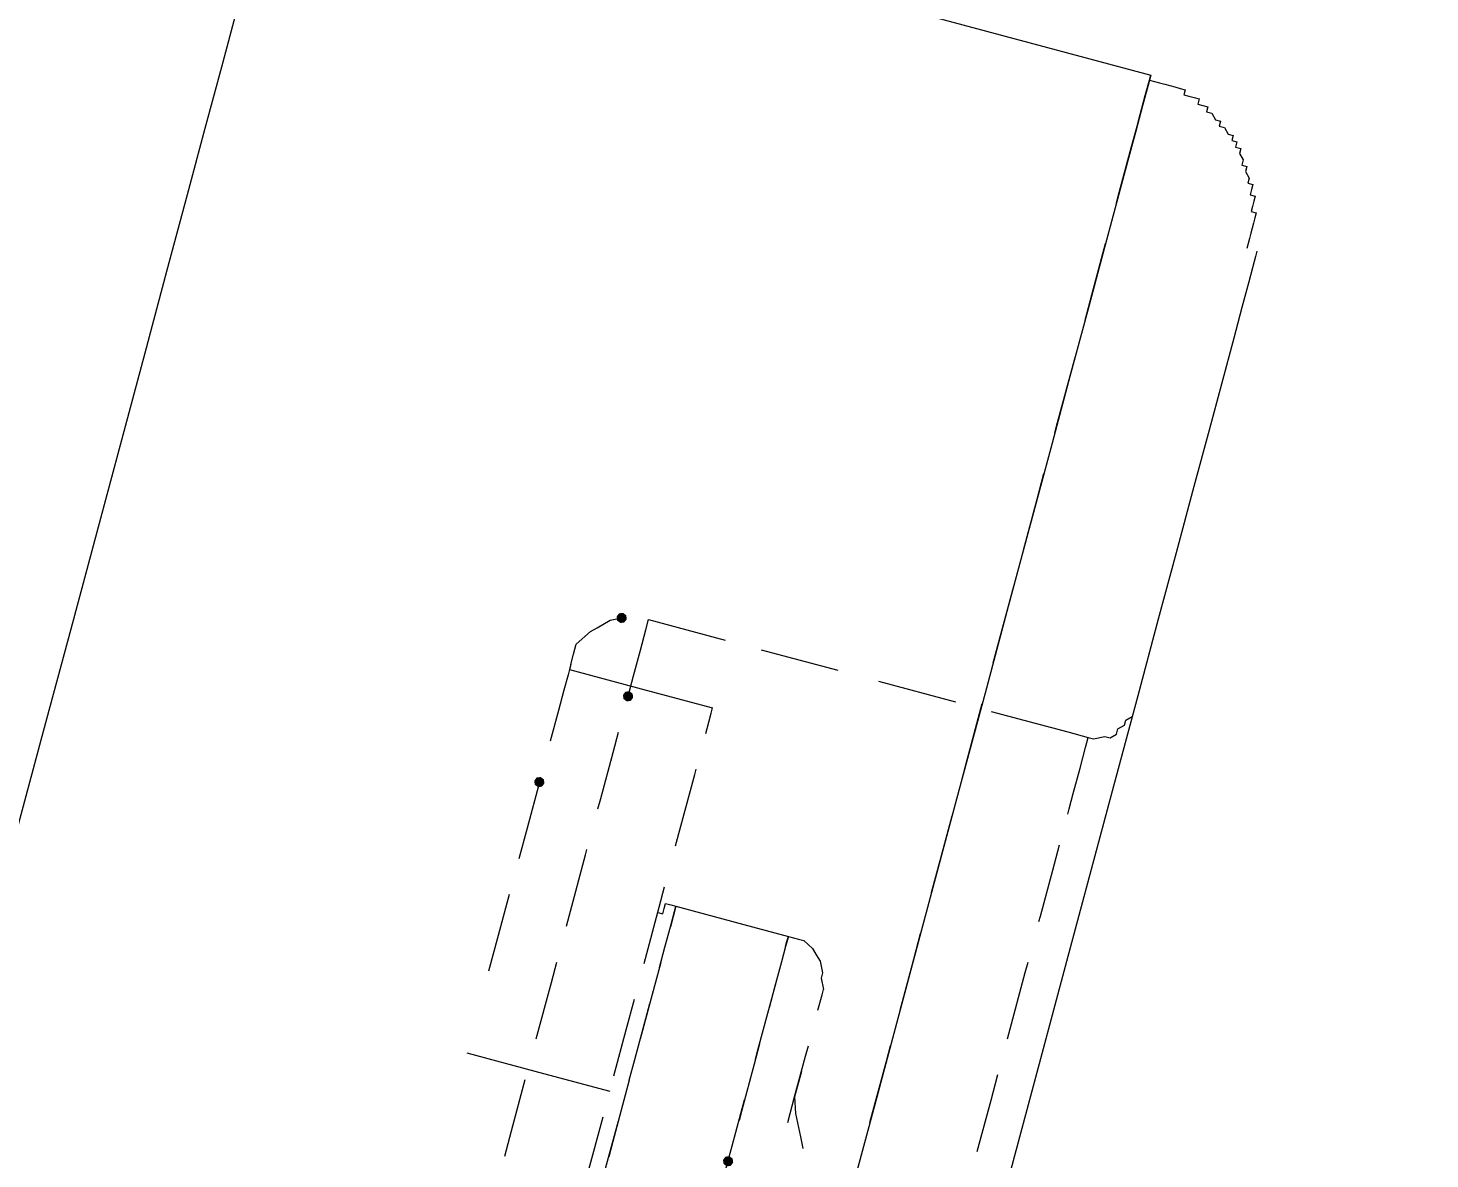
# Model space of a CAD drawing. Header units: millimetres. Extents: x 89051 to 218395, y -330386 to -125649.
# Drawn here: x 98632.89 to 98664.94, y -134364.03 to -134338.16 of the extents above; entities that cross this region are included whole.
import ezdxf

# ---------------------------------------------------------------- set-up
doc = ezdxf.new("R2010")
doc.units = ezdxf.units.MM
doc.header["$LTSCALE"] = 13
doc.layers.add('C00-00-00', color=7, linetype='Continuous')
doc.layers.add('标注、文本', color=3, linetype='Continuous', lineweight=25)
doc.styles.get("Standard").update_dxf_attribs({"font": 'gbenor.shx', "bigfont": 'gbcbig.shx'})
doc.dimstyles.new('1-15', dxfattribs={"dimscale": 20, "dimtxt": 3.5, "dimasz": 2, "dimexe": 1.5, "dimexo": 0.5, "dimgap": 0.5, "dimtad": 1, "dimtoh": 1, "dimdec": 1, "dimdsep": 46, "dimtxsty": 'Standard', "dimcen": 2.5, "dimclrd": 3, "dimclre": 3, "dimclrt": 3, "dimadec": 0, "dimazin": 2, "dimtfac": 1, "dimtdec": 1, "dimtmove": 0, "dimatfit": 2, "dimfxl": 1, "dimarcsym": 0})

# ---------------------------------------------------------------- blocks, each defined once
blk = doc.blocks.new('225635')
at = {"layer": 'C00-00-00'}
h = blk.add_hatch(color=256, dxfattribs=at)
h.dxf.hatch_style = 2
h.paths.add_polyline_path([(72471.327, -125586.502), (72471.241, -125586.538), (72471.206, -125586.623), (72471.241, -125586.708), (72471.327, -125586.744), (72471.412, -125586.708), (72471.448, -125586.623), (72471.412, -125586.538)])
h = blk.add_hatch(color=256, dxfattribs=at)
h.dxf.hatch_style = 2
h.paths.add_polyline_path([(72471.932, -125588.196), (72471.846, -125588.232), (72471.811, -125588.317), (72471.846, -125588.403), (72471.932, -125588.438), (72472.017, -125588.403), (72472.053, -125588.317), (72472.017, -125588.232)])
h = blk.add_hatch(color=256, dxfattribs=at)
h.dxf.hatch_style = 2
h.paths.add_polyline_path([(72470.48, -125590.616), (72470.394, -125590.652), (72470.359, -125590.737), (72470.394, -125590.823), (72470.48, -125590.858), (72470.565, -125590.823), (72470.601, -125590.737), (72470.565, -125590.652)])
h = blk.add_hatch(color=256, dxfattribs=at)
h.dxf.hatch_style = 2
h.paths.add_polyline_path([(72476.893, -125597.877), (72476.808, -125597.912), (72476.772, -125597.998), (72476.808, -125598.083), (72476.893, -125598.119), (72476.979, -125598.083), (72477.014, -125597.998), (72476.979, -125597.912)])
at = {"layer": 'C00-00-00', "lineweight": 15}
for points in [[(72459.226, -125571.497), (72479.797, -125571.497)], [(72459.226, -125571.497), (72459.226, -125571.739), (72459.226, -125572.102), (72459.226, -125572.707), (72459.226, -125573.433), (72459.226, -125574.401), (72459.226, -125575.49), (72459.226, -125576.821), (72459.226, -125578.273), (72459.226, -125579.847), (72459.226, -125581.662), (72459.226, -125583.598), (72459.226, -125585.655), (72459.226, -125587.833), (72459.226, -125590.132), (72459.226, -125592.552), (72459.226, -125594.972), (72459.226, -125597.635), (72459.226, -125600.176), (72459.226, -125602.959), (72459.226, -125605.621), (72459.226, -125608.404), (72459.226, -125611.188)], [(72479.797, -125571.618), (72479.797, -125571.497)], [(72479.797, -125571.497), (72479.797, -125571.618), (72479.918, -125571.618), (72480.039, -125571.618), (72480.16, -125571.618), (72480.281, -125571.618), (72480.402, -125571.618), (72480.523, -125571.618), (72480.644, -125571.618), (72480.644, -125571.739), (72480.765, -125571.739), (72480.886, -125571.739), (72481.007, -125571.739), (72481.007, -125571.86), (72481.128, -125571.86), (72481.249, -125571.86), (72481.249, -125571.981), (72481.37, -125571.981), (72481.491, -125572.102), (72481.612, -125572.102), (72481.612, -125572.223), (72481.733, -125572.223), (72481.854, -125572.344), (72481.975, -125572.344), (72481.975, -125572.465), (72482.097, -125572.465), (72482.097, -125572.586), (72482.218, -125572.586), (72482.218, -125572.707), (72482.339, -125572.828), (72482.339, -125572.949), (72482.46, -125572.949), (72482.46, -125573.07), (72482.581, -125573.191), (72482.581, -125573.312), (72482.702, -125573.312), (72482.702, -125573.433), (72482.702, -125573.554), (72482.823, -125573.554), (72482.823, -125573.675), (72482.823, -125573.796), (72482.823, -125573.917), (72482.944, -125573.917), (72482.944, -125574.038), (72482.944, -125574.159), (72482.944, -125574.28), (72482.944, -125574.401), (72482.944, -125574.522), (72482.944, -125574.643), (72482.944, -125574.764)], [(72479.797, -125571.497), (72479.797, -125571.739), (72479.797, -125572.223), (72479.797, -125572.828), (72479.797, -125573.554), (72479.797, -125574.643), (72479.797, -125575.732), (72479.797, -125577.063), (72479.797, -125578.636), (72479.797, -125580.331), (72479.797, -125582.146), (72479.797, -125584.082), (72479.797, -125586.139), (72479.797, -125588.438), (72479.797, -125590.737), (72479.797, -125593.157), (72479.797, -125595.699), (72479.797, -125598.361), (72479.797, -125601.023)], [(72479.797, -125571.981), (72479.797, -125571.618)], [(72479.797, -125572.586), (72479.797, -125571.981)], [(72479.797, -125572.707), (72479.797, -125572.586)], [(72479.797, -125573.312), (72479.797, -125572.707)], [(72479.797, -125574.28), (72479.797, -125573.312)], [(72479.797, -125574.522), (72479.797, -125574.28)], [(72483.186, -125574.764), (72483.186, -125574.885), (72483.186, -125575.006), (72483.186, -125575.49), (72483.186, -125576.095), (72483.186, -125576.821), (72483.186, -125577.91), (72483.186, -125578.999), (72483.186, -125580.331), (72483.186, -125581.904), (72483.186, -125583.477), (72483.186, -125585.292), (72483.186, -125587.228), (72483.186, -125589.406), (72483.186, -125591.584), (72483.186, -125593.883), (72483.186, -125596.183), (72483.186, -125598.724), (72483.186, -125601.265)], [(72479.797, -125576.7), (72479.797, -125575.49)], [(72479.797, -125577.305), (72479.797, -125576.7)], [(72479.797, -125579.726), (72479.797, -125578.152)], [(72479.797, -125579.968), (72479.797, -125579.726)], [(72479.797, -125581.541), (72479.797, -125580.936)], [(72479.797, -125582.751), (72479.797, -125581.541)], [(72479.797, -125585.413), (72479.797, -125583.598)], [(72483.065, -125585.897), (72483.186, -125585.776)], [(72483.065, -125586.018), (72483.065, -125585.897)], [(72482.944, -125586.139), (72483.065, -125586.018)], [(72482.944, -125586.26), (72482.944, -125586.139)], [(72471.932, -125586.502), (72473.747, -125586.502)], [(72471.932, -125586.744), (72471.932, -125586.502)], [(72474.594, -125586.502), (72476.409, -125586.502)], [(72477.377, -125586.502), (72479.192, -125586.502)], [(72479.797, -125587.712), (72479.797, -125586.381)], [(72480.039, -125586.502), (72481.854, -125586.502)], [(72481.854, -125586.502), (72482.339, -125586.502)], [(72482.339, -125586.502), (72482.46, -125586.502)], [(72482.339, -125586.744), (72482.339, -125586.502)], [(72482.46, -125586.502), (72482.702, -125586.381)], [(72482.702, -125586.381), (72482.823, -125586.381)], [(72482.823, -125586.381), (72482.944, -125586.26)], [(72470.843, -125586.986), (72471.085, -125586.744)], [(72471.085, -125586.744), (72471.327, -125586.623)], [(72471.932, -125587.228), (72471.932, -125586.744)], [(72482.339, -125587.228), (72482.339, -125586.744)], [(72470.48, -125587.47), (72470.722, -125587.107)], [(72470.722, -125587.107), (72470.843, -125586.986)], [(72470.48, -125587.712), (72470.48, -125587.47)], [(72471.932, -125587.833), (72471.932, -125587.228)], [(72482.339, -125587.833), (72482.339, -125587.228)], [(72470.48, -125587.954), (72470.48, -125587.712)], [(72471.932, -125588.317), (72471.932, -125587.833)], [(72479.797, -125588.196), (72479.797, -125587.712)], [(72482.339, -125588.196), (72482.339, -125587.833)], [(72470.48, -125587.954), (72470.48, -125588.075)], [(72470.48, -125588.075), (72470.48, -125588.196)], [(72470.48, -125588.075), (72472.295, -125588.075)], [(72472.295, -125588.075), (72473.868, -125588.075)], [(72473.868, -125588.196), (72473.868, -125588.075)], [(72470.48, -125588.196), (72470.48, -125588.559)], [(72473.868, -125588.559), (72473.868, -125588.196)], [(72482.339, -125588.317), (72482.339, -125588.196)], [(72470.48, -125588.559), (72470.48, -125589.043)], [(72473.868, -125588.68), (72473.868, -125588.559)], [(72470.48, -125589.043), (72470.48, -125589.769)], [(72479.797, -125590.011), (72479.797, -125589.043)], [(72482.339, -125589.648), (72482.339, -125589.043)], [(72471.932, -125589.648), (72471.932, -125589.164)], [(72471.932, -125590.737), (72471.932, -125589.648)], [(72473.868, -125589.648), (72473.868, -125589.527)], [(72473.868, -125590.495), (72473.868, -125589.648)], [(72482.339, -125590.737), (72482.339, -125589.648)], [(72479.797, -125590.858), (72479.797, -125590.011)], [(72473.868, -125591.342), (72473.868, -125590.495)], [(72470.48, -125590.737), (72470.48, -125591.826)], [(72471.932, -125590.979), (72471.932, -125590.737)], [(72482.339, -125590.858), (72482.339, -125590.737)], [(72470.48, -125591.826), (72470.48, -125592.552)], [(72471.932, -125592.068), (72471.932, -125591.947)], [(72479.797, -125592.431), (72479.797, -125591.826)], [(72482.339, -125592.068), (72482.339, -125591.826)], [(72471.932, -125593.52), (72471.932, -125592.068)], [(72473.868, -125592.794), (72473.868, -125592.31)], [(72482.339, -125593.52), (72482.339, -125592.068)], [(72479.797, -125593.641), (72479.797, -125592.431)], [(72473.868, -125594.125), (72473.868, -125592.794)], [(72473.868, -125592.915), (72473.989, -125592.915)], [(72473.989, -125592.794), (72473.989, -125592.673)], [(72473.989, -125592.673), (72474.11, -125592.673)], [(72473.989, -125592.915), (72473.989, -125592.794)], [(72474.11, -125592.673), (72474.231, -125592.673)], [(72474.231, -125592.673), (72476.046, -125592.673)], [(72474.231, -125592.794), (72474.231, -125592.673)], [(72474.231, -125592.673), (72474.231, -125592.915)], [(72474.231, -125593.157), (72474.231, -125592.794)], [(72474.231, -125592.915), (72474.231, -125593.157)], [(72476.046, -125592.673), (72476.893, -125592.673)], [(72476.893, -125592.673), (72477.135, -125592.673)], [(72476.893, -125592.794), (72476.893, -125592.673)], [(72476.893, -125592.673), (72476.893, -125592.915)], [(72476.893, -125592.915), (72476.893, -125592.794)], [(72476.893, -125592.915), (72476.893, -125593.278)], [(72477.135, -125592.673), (72477.256, -125592.673)], [(72477.256, -125592.673), (72477.498, -125592.794)], [(72477.498, -125592.794), (72477.619, -125592.915)], [(72477.619, -125592.915), (72477.74, -125593.036)], [(72474.231, -125593.641), (72474.231, -125593.157)], [(72476.893, -125593.278), (72476.893, -125593.883)], [(72477.74, -125593.036), (72477.861, -125593.278)], [(72477.861, -125593.278), (72477.861, -125593.399)], [(72470.48, -125593.399), (72470.48, -125594.367)], [(72471.932, -125593.762), (72471.932, -125593.52)], [(72477.861, -125593.399), (72477.982, -125593.641)], [(72482.339, -125593.641), (72482.339, -125593.52)], [(72474.231, -125594.125), (72474.231, -125593.641)], [(72476.893, -125594.488), (72476.893, -125593.762)], [(72476.893, -125593.883), (72476.893, -125594.367)], [(72477.982, -125593.762), (72477.982, -125593.641)], [(72477.982, -125594.125), (72477.982, -125593.762)], [(72474.231, -125594.004), (72474.231, -125594.851)], [(72470.48, -125594.367), (72470.48, -125595.214)], [(72476.893, -125595.336), (72476.893, -125594.488)], [(72479.797, -125594.851), (72479.797, -125594.488)], [(72482.339, -125595.093), (72482.339, -125594.488)], [(72471.932, -125595.093), (72471.932, -125594.609)], [(72474.231, -125594.851), (72474.231, -125595.82)], [(72479.797, -125596.304), (72479.797, -125594.851)], [(72471.932, -125596.425), (72471.932, -125595.093)], [(72473.868, -125595.699), (72473.868, -125594.972)], [(72474.231, -125595.214), (72474.231, -125594.972)], [(72474.231, -125596.304), (72474.231, -125595.214)], [(72476.893, -125595.214), (72476.893, -125595.699)], [(72477.982, -125595.214), (72477.982, -125594.972)], [(72477.982, -125596.183), (72477.982, -125595.214)], [(72482.339, -125596.304), (72482.339, -125595.093)], [(72476.893, -125595.578), (72476.893, -125595.336)], [(72473.868, -125596.788), (72473.868, -125595.699)], [(72476.893, -125595.699), (72476.893, -125596.788)], [(72477.982, -125595.578), (72477.982, -125596.183)], [(72474.231, -125596.788), (72474.231, -125596.304)], [(72477.982, -125596.788), (72477.982, -125596.183)], [(72477.982, -125596.183), (72478.103, -125596.546)], [(72474.231, -125596.788), (72474.231, -125596.909)], [(72476.893, -125597.635), (72476.893, -125596.546)], [(72476.893, -125596.788), (72476.893, -125597.03)], [(72478.103, -125596.546), (72478.345, -125597.03)], [(72474.231, -125596.909), (72474.231, -125598.24)], [(72478.345, -125597.03), (72478.466, -125597.272)], [(72470.48, -125597.151), (72472.295, -125597.151)], [(72471.932, -125598.603), (72471.932, -125597.393)], [(72472.295, -125597.151), (72473.868, -125597.151)], [(72473.868, -125599.087), (72473.868, -125597.756)], [(72474.231, -125598.966), (72474.231, -125597.756)], [(72476.893, -125598.361), (72476.893, -125597.635)], [(72474.231, -125598.24), (72474.231, -125598.603)], [(72471.932, -125599.208), (72471.932, -125598.603)]]:
    blk.add_lwpolyline(points, dxfattribs=at)
blk = doc.blocks.new('*D590')
at = {"layer": 'Defpoints', "color": 0, "transparency": 16777216}
for p in [(98717.568, -134295.696), (97992.252, -134341.656), (98717.568, -134923.229)]:
    blk.add_point(p, dxfattribs=at)
at = {"layer": '标注、文本', "color": 3, "lineweight": -2, "transparency": 16777216}
for p, q in [((98717.568, -134305.696), (98717.568, -134953.229)), ((97992.252, -134351.656), (97992.252, -134953.229)), ((98032.252, -134923.229), (98677.568, -134923.229))]:
    blk.add_line(p, q, dxfattribs=at)
at = {"layer": '标注、文本', "color": 3, "transparency": 16777216}
for points in [[(98032.252, -134916.562), (98032.252, -134929.896), (97992.252, -134923.229)], [(98677.568, -134916.562), (98677.568, -134929.896), (98717.568, -134923.229)]]:
    blk.add_solid(points, dxfattribs=at)
at = {"layer": '标注、文本', "color": 3, "transparency": 16777216, "insert": (98354.91, -134878.229), "char_height": 70, "attachment_point": 5}
blk.add_mtext('761', dxfattribs=at)
blk = doc.blocks.new('*D595')
at = {"layer": 'Defpoints', "color": 0, "transparency": 16777216}
for p in [(98597.549, -134300.778), (98736.649, -134300.778), (98961.216, -134353.232), (98589.512, -134361.829), (98723.872, -134397.831)]:
    blk.add_point(p, dxfattribs=at)
at = {"layer": '标注、文本', "color": 3, "lineweight": -2, "transparency": 16777216}
for p, q in [((98746.649, -134300.778), (98993.506, -134300.778)), ((98733.531, -134400.419), (98971.976, -134464.31))]:
    blk.add_line(p, q, dxfattribs=at)
blk.add_arc((98361.666, -134300.778), 601.84, 348.808743, 356.191257, dxfattribs=at)
at = {"layer": '标注、文本', "color": 3, "transparency": 16777216}
for points in [[(98955.514, -134340.534), (98968.84, -134340.978), (98963.506, -134300.778)], [(98958.555, -134419.097), (98945.568, -134416.075), (98942.999, -134456.546)]]:
    blk.add_solid(points, dxfattribs=at)
at = {"layer": '标注、文本', "color": 3, "transparency": 16777216, "insert": (98942.91, -134411.878), "char_height": 70, "attachment_point": 5}
blk.add_mtext('15°', dxfattribs=at)

msp = doc.modelspace()

# ---------------------------------------------------------------- block references
at = {"layer": '标注、文本', "rotation": 344.9999999999999}
msp.add_blockref('225635', (61148.744, 5712.665), dxfattribs=at)

# ---------------------------------------------------------------- dimensions: what is measured, and where the dimension line sits
at = {"layer": '标注、文本'}
dim = msp.add_linear_dim(base=(98717.568, -134923.229), p1=(97992.252, -134341.656), p2=(98717.568, -134295.696), text='761', dimstyle='1-15', dxfattribs=at)
dim.commit()
dim.dimension.update_dxf_attribs({"geometry": '*D590', "text_midpoint": (98354.91, -134878.229)})
dim = msp.add_angular_dim_2l(base=(98961.216, -134353.232), line1=((98589.512, -134361.829), (98723.872, -134397.831)), line2=((98597.549, -134300.778), (98736.649, -134300.778)), dimstyle='1-15', dxfattribs=at)
dim.commit()
dim.dimension.update_dxf_attribs({"geometry": '*D595', "text_midpoint": (98942.91, -134456.878), "dimtype": 162})

doc.saveas('drawing.dxf')
